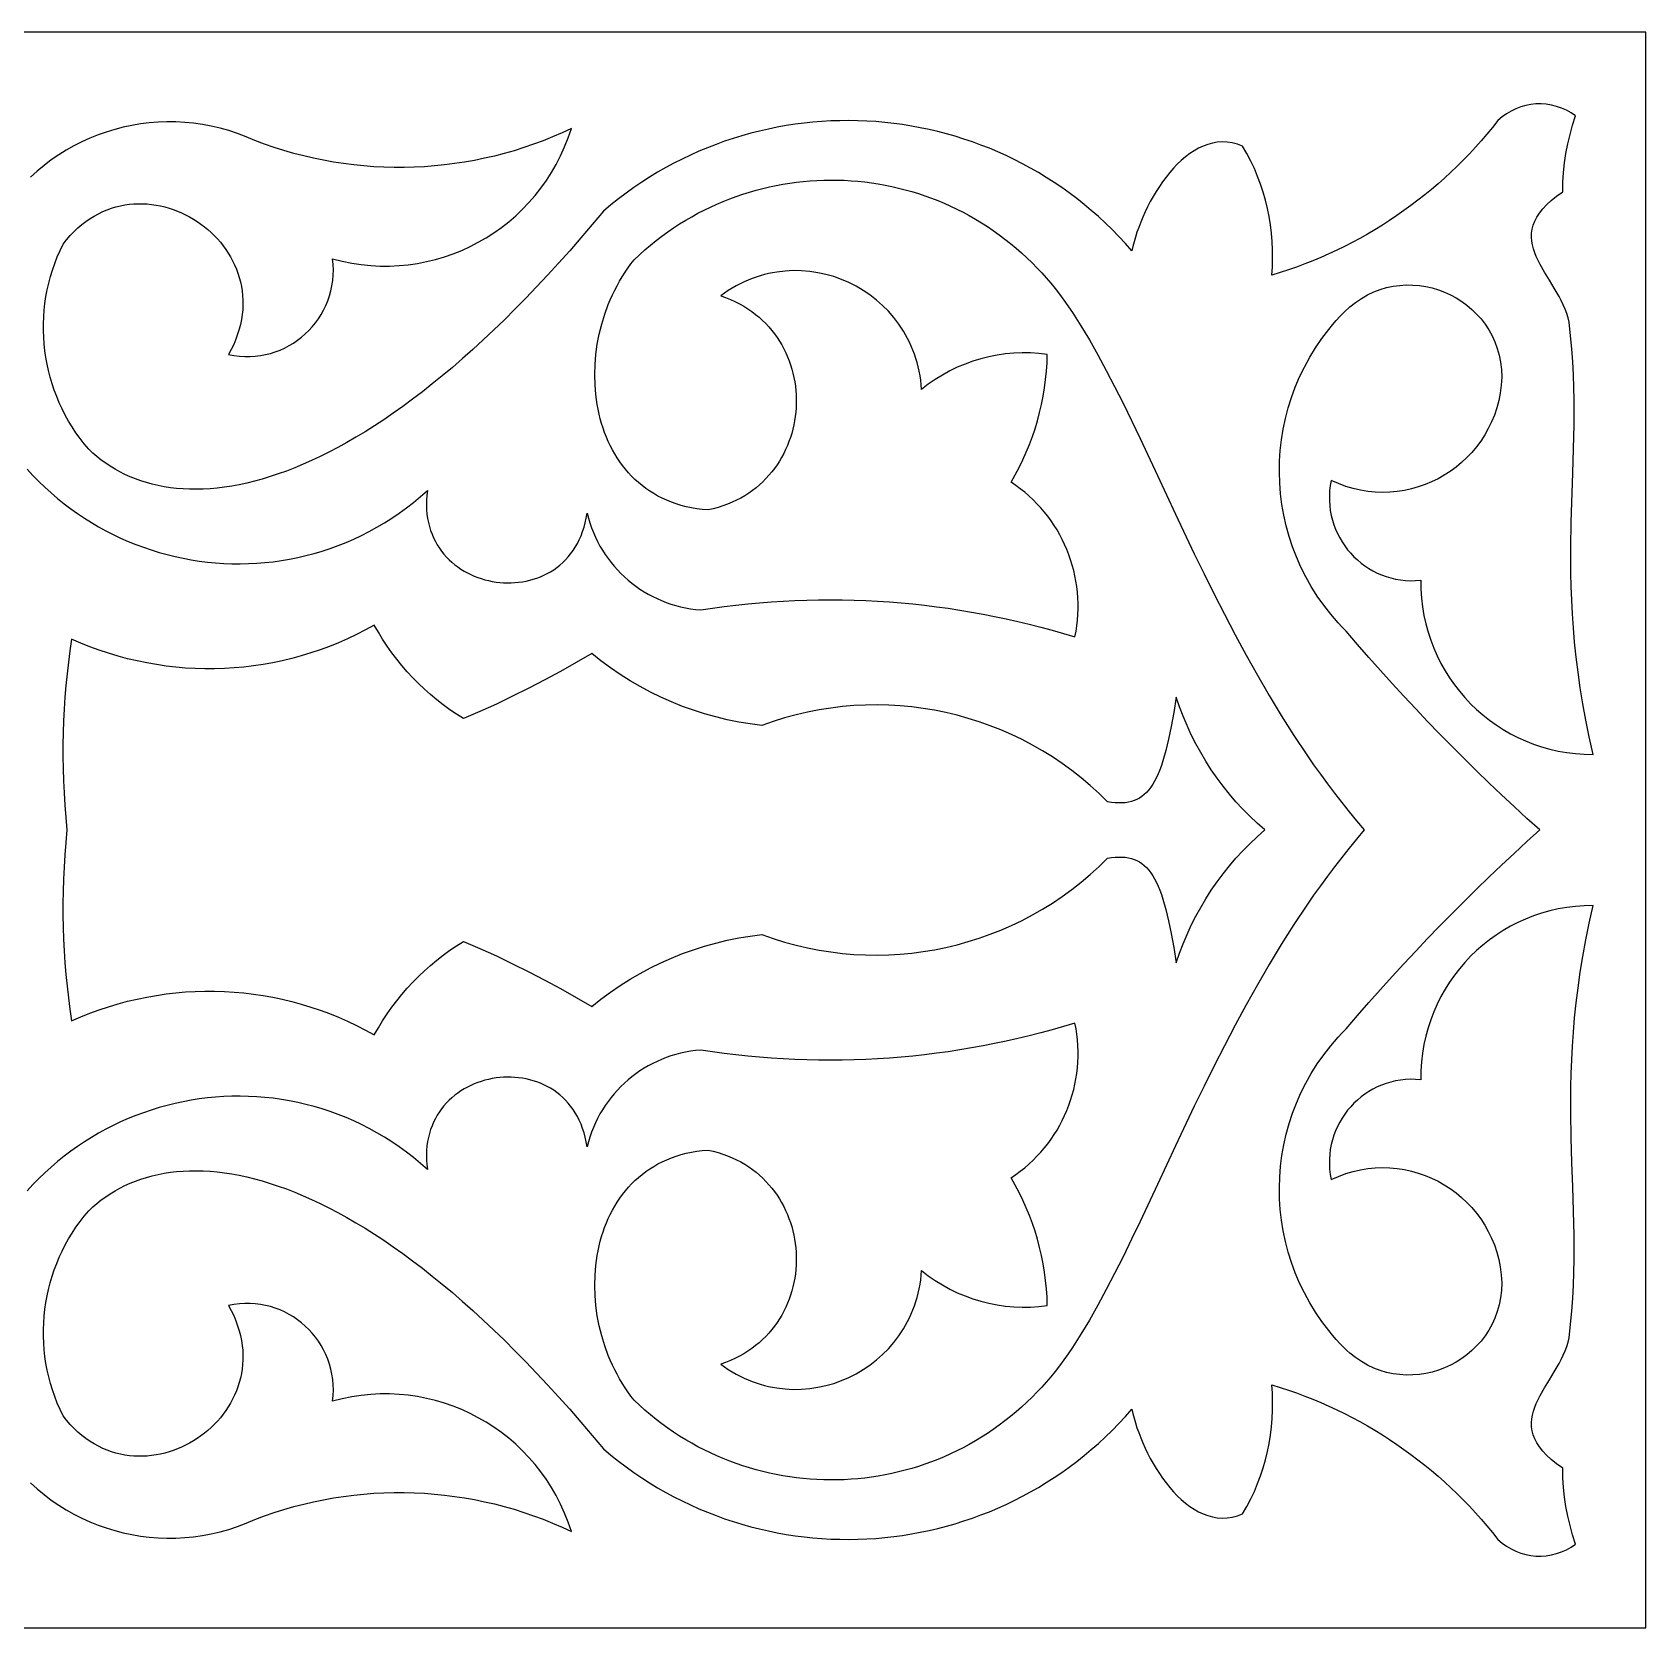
# Model space of a CAD drawing. Extents: x -364 to 370, y 80 to 163.
# Drawn here: x 286.5 to 370.4, y 80.4 to 163.4 of the extents above; entities that cross this region are included whole.
import ezdxf

# ---------------------------------------------------------------- set-up
doc = ezdxf.new("R2010")
doc.units = 0
doc.layers.add('LAYER_1', color=18, linetype='CONTINUOUS')

msp = doc.modelspace()

# ---------------------------------------------------------------- linework, layer by layer
at = {"layer": 'LAYER_1'}
for points in [[(-364.203, 80.388), (-241.776, 80.388), (-119.349, 80.388), (3.079, 80.388), (125.506, 80.388), (247.933, 80.388), (370.36, 80.388), (370.36, 163.388), (247.933, 163.388), (125.506, 163.388), (3.079, 163.388), (-119.349, 163.388), (-241.776, 163.388), (-364.203, 163.388)], [(288.256, 121.888), (288.198, 121.241), (288.15, 120.599), (288.111, 119.961), (288.083, 119.327), (288.064, 118.697), (288.055, 118.07), (288.056, 117.447), (288.066, 116.828), (288.087, 116.211), (288.117, 115.597), (288.158, 114.986), (288.208, 114.376), (288.268, 113.769), (288.338, 113.164), (288.417, 112.561), (288.507, 111.959), (288.982, 112.166), (289.461, 112.358), (289.945, 112.535), (290.432, 112.697), (290.922, 112.844), (291.416, 112.977), (291.912, 113.095), (292.411, 113.198), (292.912, 113.286), (293.415, 113.359), (293.919, 113.417), (294.424, 113.461), (294.93, 113.489), (295.437, 113.503), (295.943, 113.502), (296.449, 113.486), (296.955, 113.456), (297.46, 113.411), (297.963, 113.35), (298.465, 113.276), (298.965, 113.186), (299.463, 113.081), (299.959, 112.962), (300.451, 112.828), (300.94, 112.679), (301.426, 112.516), (301.908, 112.337), (302.385, 112.144), (302.858, 111.936), (303.326, 111.714), (303.789, 111.476), (304.247, 111.224), (304.457, 111.597), (304.679, 111.961), (304.913, 112.318), (305.158, 112.666), (305.413, 113.005), (305.68, 113.335), (305.957, 113.657), (306.244, 113.969), (306.541, 114.271), (306.848, 114.563), (307.165, 114.845), (307.491, 115.117), (307.826, 115.379), (308.169, 115.629), (308.522, 115.868), (308.882, 116.096), (309.741, 115.722), (310.592, 115.334), (311.437, 114.932), (312.275, 114.515), (313.106, 114.084), (313.93, 113.639), (314.746, 113.18), (315.555, 112.707), (316.034, 113.089), (316.526, 113.453), (317.03, 113.797), (317.545, 114.123), (318.071, 114.429), (318.607, 114.715), (319.153, 114.982), (319.708, 115.229), (320.271, 115.455), (320.842, 115.66), (321.42, 115.845), (322.006, 116.009), (322.598, 116.151), (323.195, 116.273), (323.797, 116.372), (324.405, 116.449), (324.993, 116.242), (325.584, 116.057), (326.18, 115.895), (326.778, 115.756), (327.378, 115.638), (327.98, 115.543), (328.584, 115.47), (329.188, 115.418), (329.792, 115.389), (330.395, 115.381), (330.997, 115.394), (331.598, 115.429), (332.196, 115.485), (332.791, 115.562), (333.384, 115.66), (333.972, 115.779), (334.555, 115.919), (335.134, 116.079), (335.706, 116.26), (336.273, 116.462), (336.833, 116.683), (337.385, 116.925), (337.929, 117.186), (338.465, 117.468), (338.992, 117.769), (339.509, 118.09), (340.016, 118.43), (340.512, 118.79), (340.997, 119.169), (341.47, 119.567), (341.93, 119.984), (342.378, 120.419), (342.578, 120.452), (342.77, 120.473), (342.954, 120.483), (343.13, 120.482), (343.298, 120.47), (343.459, 120.446), (343.613, 120.41), (343.761, 120.361), (343.901, 120.301), (344.036, 120.227), (344.164, 120.141), (344.287, 120.042), (344.404, 119.929), (344.516, 119.804), (344.623, 119.664), (344.725, 119.51), (344.823, 119.343), (344.917, 119.16), (345.007, 118.964), (345.093, 118.752), (345.176, 118.526), (345.256, 118.284), (345.407, 117.754), (345.549, 117.16), (345.684, 116.501), (345.814, 115.774), (345.941, 114.979), (346.113, 115.479), (346.301, 115.973), (346.506, 116.458), (346.727, 116.936), (346.965, 117.404), (347.217, 117.864), (347.486, 118.315), (347.769, 118.756), (348.068, 119.187), (348.381, 119.607), (348.708, 120.017), (349.05, 120.415), (349.406, 120.802), (349.775, 121.176), (350.158, 121.539), (350.553, 121.888), (350.158, 122.237), (349.775, 122.6), (349.406, 122.974), (349.05, 123.361), (348.708, 123.759), (348.381, 124.169), (348.068, 124.589), (347.769, 125.02), (347.486, 125.461), (347.217, 125.912), (346.965, 126.372), (346.727, 126.84), (346.506, 127.318), (346.301, 127.803), (346.113, 128.296), (345.941, 128.797), (345.814, 128.002), (345.684, 127.275), (345.549, 126.616), (345.407, 126.022), (345.256, 125.492), (345.176, 125.25), (345.093, 125.024), (345.007, 124.812), (344.917, 124.616), (344.823, 124.433), (344.725, 124.266), (344.623, 124.112), (344.516, 123.972), (344.404, 123.846), (344.287, 123.734), (344.164, 123.635), (344.036, 123.549), (343.901, 123.475), (343.761, 123.415), (343.613, 123.366), (343.459, 123.33), (343.298, 123.306), (343.13, 123.293), (342.954, 123.293), (342.77, 123.303), (342.578, 123.324), (342.378, 123.357), (341.93, 123.792), (341.47, 124.209), (340.997, 124.607), (340.512, 124.986), (340.016, 125.346), (339.509, 125.686), (338.992, 126.007), (338.465, 126.308), (337.929, 126.59), (337.385, 126.851), (336.833, 127.093), (336.273, 127.314), (335.706, 127.516), (335.134, 127.697), (334.555, 127.857), (333.972, 127.997), (333.384, 128.116), (332.791, 128.214), (332.196, 128.291), (331.598, 128.347), (330.997, 128.382), (330.395, 128.395), (329.792, 128.387), (329.188, 128.358), (328.584, 128.306), (327.98, 128.233), (327.378, 128.138), (326.778, 128.02), (326.18, 127.881), (325.584, 127.719), (324.993, 127.534), (324.405, 127.327), (323.797, 127.404), (323.195, 127.503), (322.598, 127.624), (322.006, 127.767), (321.42, 127.931), (320.842, 128.116), (320.271, 128.321), (319.708, 128.547), (319.153, 128.794), (318.607, 129.061), (318.071, 129.347), (317.545, 129.653), (317.03, 129.978), (316.526, 130.323), (316.034, 130.687), (315.555, 131.069), (314.746, 130.596), (313.93, 130.137), (313.106, 129.692), (312.275, 129.261), (311.437, 128.844), (310.592, 128.442), (309.741, 128.054), (308.882, 127.68), (308.522, 127.908), (308.169, 128.147), (307.826, 128.397), (307.491, 128.659), (307.165, 128.93), (306.848, 129.213), (306.541, 129.505), (306.244, 129.807), (305.957, 130.119), (305.68, 130.441), (305.413, 130.771), (305.158, 131.11), (304.913, 131.458), (304.679, 131.815), (304.457, 132.179), (304.247, 132.552), (303.789, 132.299), (303.326, 132.062), (302.858, 131.84), (302.385, 131.632), (301.908, 131.439), (301.426, 131.26), (300.94, 131.097), (300.451, 130.948), (299.959, 130.814), (299.463, 130.695), (298.965, 130.59), (298.465, 130.5), (297.963, 130.426), (297.46, 130.365), (296.955, 130.32), (296.449, 130.289), (295.943, 130.274), (295.437, 130.273), (294.93, 130.287), (294.424, 130.315), (293.919, 130.359), (293.415, 130.417), (292.912, 130.49), (292.411, 130.578), (291.912, 130.681), (291.416, 130.799), (290.922, 130.931), (290.432, 131.079), (289.945, 131.241), (289.461, 131.418), (288.982, 131.61), (288.507, 131.817), (288.417, 131.215), (288.338, 130.612), (288.268, 130.006), (288.208, 129.399), (288.158, 128.79), (288.117, 128.179), (288.087, 127.565), (288.066, 126.948), (288.056, 126.329), (288.055, 125.706), (288.064, 125.079), (288.083, 124.449), (288.111, 123.815), (288.15, 123.177), (288.198, 122.535)]]:
    msp.add_lwpolyline(points, close=True, dxfattribs=at)
for points in [[(286.37, 87.924), (286.718, 87.61), (287.079, 87.313), (287.45, 87.033), (287.833, 86.771), (288.225, 86.527), (288.626, 86.3), (289.036, 86.092), (289.454, 85.902), (289.879, 85.731), (290.311, 85.578), (290.748, 85.444), (291.191, 85.33), (291.639, 85.234), (292.091, 85.158), (292.546, 85.101), (293.004, 85.065), (293.464, 85.048), (293.925, 85.051), (294.387, 85.075), (294.849, 85.119), (295.311, 85.184), (295.771, 85.27), (296.23, 85.377), (296.686, 85.505), (297.139, 85.655), (297.588, 85.826), (298.032, 86.019), (298.535, 86.206), (299.04, 86.38), (299.549, 86.54), (300.061, 86.687), (300.575, 86.821), (301.092, 86.941), (301.61, 87.048), (302.13, 87.141), (302.652, 87.221), (303.176, 87.288), (303.7, 87.341), (304.225, 87.381), (304.75, 87.408), (305.276, 87.421), (305.802, 87.422), (306.327, 87.408), (306.852, 87.382), (307.377, 87.342), (307.9, 87.289), (308.422, 87.223), (308.943, 87.143), (309.461, 87.051), (309.978, 86.945), (310.493, 86.826), (311.004, 86.693), (311.514, 86.548), (312.02, 86.389), (312.522, 86.217), (313.022, 86.032), (313.517, 85.834), (314.009, 85.622), (314.496, 85.398), (314.331, 85.884), (314.144, 86.357), (313.936, 86.816), (313.708, 87.26), (313.46, 87.689), (313.193, 88.103), (312.908, 88.502), (312.606, 88.884), (312.287, 89.25), (311.952, 89.599), (311.602, 89.93), (311.238, 90.244), (310.86, 90.54), (310.469, 90.817), (310.066, 91.075), (309.652, 91.314), (309.227, 91.534), (308.792, 91.733), (308.348, 91.911), (307.895, 92.069), (307.435, 92.205), (306.968, 92.319), (306.494, 92.412), (306.015, 92.481), (305.532, 92.528), (305.044, 92.551), (304.553, 92.55), (304.06, 92.526), (303.565, 92.476), (303.069, 92.402), (302.573, 92.302), (302.078, 92.176), (302.106, 92.465), (302.117, 92.75), (302.109, 93.031), (302.085, 93.307), (302.044, 93.578), (301.987, 93.843), (301.915, 94.103), (301.828, 94.355), (301.727, 94.601), (301.611, 94.839), (301.483, 95.069), (301.341, 95.29), (301.188, 95.503), (301.023, 95.705), (300.846, 95.898), (300.659, 96.08), (300.462, 96.251), (300.256, 96.41), (300.04, 96.557), (299.816, 96.692), (299.584, 96.814), (299.345, 96.922), (299.099, 97.016), (298.846, 97.096), (298.588, 97.16), (298.325, 97.209), (298.057, 97.243), (297.784, 97.259), (297.508, 97.259), (297.229, 97.241), (296.948, 97.205), (296.664, 97.151), (296.807, 96.887), (296.933, 96.624), (297.044, 96.362), (297.14, 96.101), (297.221, 95.842), (297.287, 95.584), (297.339, 95.328), (297.377, 95.075), (297.402, 94.823), (297.413, 94.575), (297.412, 94.329), (297.398, 94.086), (297.372, 93.847), (297.335, 93.611), (297.286, 93.379), (297.225, 93.151), (297.154, 92.927), (297.073, 92.707), (296.981, 92.493), (296.88, 92.283), (296.77, 92.078), (296.65, 91.879), (296.522, 91.685), (296.386, 91.497), (296.241, 91.316), (296.089, 91.14), (295.929, 90.971), (295.763, 90.809), (295.59, 90.654), (295.411, 90.506), (295.226, 90.365), (295.035, 90.232), (294.839, 90.107), (294.638, 89.991), (294.433, 89.882), (294.223, 89.782), (294.01, 89.691), (293.793, 89.609), (293.573, 89.537), (293.35, 89.473), (293.125, 89.42), (292.897, 89.377), (292.668, 89.344), (292.438, 89.321), (292.206, 89.309), (291.974, 89.308), (291.741, 89.318), (291.508, 89.339), (291.276, 89.372), (291.044, 89.417), (290.813, 89.473), (290.584, 89.543), (290.356, 89.624), (290.13, 89.719), (289.907, 89.826), (289.686, 89.947), (289.468, 90.081), (289.254, 90.228), (289.044, 90.39), (288.838, 90.566), (288.636, 90.756), (288.439, 90.96), (288.247, 91.18), (288.06, 91.414), (287.903, 91.745), (287.76, 92.079), (287.629, 92.416), (287.512, 92.757), (287.408, 93.1), (287.317, 93.446), (287.239, 93.793), (287.174, 94.143), (287.122, 94.494), (287.083, 94.845), (287.057, 95.197), (287.044, 95.55), (287.043, 95.902), (287.055, 96.254), (287.08, 96.604), (287.117, 96.954), (287.167, 97.302), (287.23, 97.648), (287.305, 97.992), (287.393, 98.333), (287.492, 98.671), (287.605, 99.005), (287.729, 99.336), (287.866, 99.663), (288.015, 99.985), (288.177, 100.303), (288.35, 100.615), (288.536, 100.921), (288.733, 101.222), (288.943, 101.517), (289.165, 101.804), (289.398, 102.085), (289.606, 102.279), (289.822, 102.464), (290.046, 102.64), (290.278, 102.808), (290.517, 102.967), (290.764, 103.118), (291.019, 103.259), (291.281, 103.39), (291.55, 103.512), (291.827, 103.624), (292.111, 103.726), (292.403, 103.818), (292.702, 103.9), (293.007, 103.971), (293.321, 104.031), (293.641, 104.08), (293.968, 104.118), (294.302, 104.145), (294.643, 104.16), (294.99, 104.163), (295.345, 104.155), (295.706, 104.134), (296.074, 104.101), (296.448, 104.055), (296.829, 103.996), (297.217, 103.925), (297.611, 103.84), (298.011, 103.743), (298.418, 103.631), (298.83, 103.506), (299.249, 103.367), (299.674, 103.214), (300.105, 103.046), (300.543, 102.864), (300.986, 102.668), (301.435, 102.456), (301.89, 102.23), (302.35, 101.988), (302.816, 101.73), (303.288, 101.457), (303.766, 101.168), (304.249, 100.863), (304.738, 100.542), (305.232, 100.204), (305.731, 99.849), (306.236, 99.478), (306.746, 99.09), (307.261, 98.684), (307.781, 98.261), (308.307, 97.82), (308.837, 97.361), (309.373, 96.885), (309.913, 96.39), (310.458, 95.877), (311.008, 95.345), (311.562, 94.794), (312.122, 94.225), (312.686, 93.636), (313.254, 93.027), (313.827, 92.399), (314.405, 91.752), (314.986, 91.084), (315.572, 90.396), (316.163, 89.688), (316.549, 89.365), (316.941, 89.054), (317.338, 88.755), (317.741, 88.467), (318.149, 88.191), (318.561, 87.926), (318.979, 87.673), (319.401, 87.431), (319.827, 87.201), (320.258, 86.982), (320.692, 86.775), (321.13, 86.579), (321.571, 86.395), (322.015, 86.222), (322.463, 86.06), (322.913, 85.91), (323.366, 85.771), (323.821, 85.643), (324.279, 85.527), (324.738, 85.422), (325.199, 85.329), (325.662, 85.246), (326.126, 85.175), (326.591, 85.115), (327.057, 85.067), (327.523, 85.029), (327.99, 85.003), (328.457, 84.988), (328.925, 84.984), (329.392, 84.991), (329.858, 85.009), (330.324, 85.039), (330.79, 85.08), (331.254, 85.131), (331.717, 85.194), (332.178, 85.268), (332.638, 85.353), (333.096, 85.448), (333.552, 85.555), (334.005, 85.673), (334.456, 85.802), (334.904, 85.942), (335.349, 86.092), (335.792, 86.254), (336.23, 86.426), (336.665, 86.61), (337.097, 86.804), (337.524, 87.009), (337.947, 87.225), (338.365, 87.452), (338.779, 87.69), (339.188, 87.938), (339.592, 88.197), (339.991, 88.467), (340.384, 88.748), (340.772, 89.039), (341.153, 89.341), (341.529, 89.654), (341.898, 89.978), (342.26, 90.312), (342.616, 90.657), (342.964, 91.012), (343.306, 91.378), (343.64, 91.755), (343.689, 91.529), (343.75, 91.293), (343.822, 91.048), (343.903, 90.795), (343.995, 90.537), (344.097, 90.274), (344.209, 90.007), (344.33, 89.738), (344.46, 89.469), (344.599, 89.201), (344.747, 88.935), (344.903, 88.672), (345.068, 88.415), (345.24, 88.164), (345.42, 87.921), (345.607, 87.686), (345.801, 87.463), (346.003, 87.251), (346.21, 87.053), (346.425, 86.869), (346.645, 86.702), (346.871, 86.552), (347.103, 86.421), (347.34, 86.31), (347.582, 86.22), (347.829, 86.154), (348.081, 86.112), (348.337, 86.097), (348.597, 86.108), (348.861, 86.148), (349.128, 86.217), (349.399, 86.318), (349.618, 86.7), (349.821, 87.089), (350.008, 87.484), (350.179, 87.887), (350.333, 88.295), (350.47, 88.708), (350.591, 89.126), (350.695, 89.549), (350.782, 89.976), (350.852, 90.406), (350.905, 90.838), (350.941, 91.273), (350.959, 91.71), (350.96, 92.148), (350.944, 92.587), (350.909, 93.026), (351.345, 92.892), (351.777, 92.75), (352.205, 92.6), (352.63, 92.441), (353.052, 92.274), (353.47, 92.1), (353.883, 91.917), (354.293, 91.727), (354.699, 91.528), (355.101, 91.322), (355.499, 91.109), (355.892, 90.887), (356.28, 90.658), (356.664, 90.422), (357.044, 90.178), (357.418, 89.927), (357.788, 89.669), (358.153, 89.404), (358.512, 89.131), (358.867, 88.852), (359.216, 88.565), (359.559, 88.272), (359.897, 87.972), (360.23, 87.665), (360.557, 87.352), (360.877, 87.032), (361.192, 86.705), (361.501, 86.372), (361.804, 86.033), (362.1, 85.687), (362.39, 85.335), (362.674, 84.977), (362.889, 84.791), (363.116, 84.627), (363.355, 84.486), (363.602, 84.367), (363.857, 84.271), (364.118, 84.198), (364.383, 84.147), (364.652, 84.12), (364.921, 84.116), (365.191, 84.135), (365.458, 84.177), (365.723, 84.242), (365.982, 84.331), (366.235, 84.444), (366.48, 84.58), (366.715, 84.739), (366.558, 85.219), (366.422, 85.703), (366.306, 86.193), (366.211, 86.687), (366.137, 87.185), (366.084, 87.686), (366.052, 88.189), (366.041, 88.693), (365.724, 88.919), (365.447, 89.142), (365.207, 89.362), (365.002, 89.58), (364.832, 89.795), (364.693, 90.008), (364.585, 90.218), (364.505, 90.427), (364.452, 90.635), (364.424, 90.841), (364.418, 91.046), (364.434, 91.25), (364.469, 91.453), (364.521, 91.656), (364.589, 91.858), (364.671, 92.061), (364.765, 92.264), (364.869, 92.467), (365.101, 92.875), (365.351, 93.287), (365.606, 93.705), (365.851, 94.131), (365.965, 94.347), (366.071, 94.566), (366.167, 94.788), (366.251, 95.012), (366.322, 95.24), (366.378, 95.471), (366.454, 96.173), (366.515, 96.863), (366.561, 97.54), (366.596, 98.208), (366.618, 98.866), (366.631, 99.516), (366.631, 100.799), (366.606, 102.066), (366.567, 103.328), (366.523, 104.595), (366.485, 105.877), (366.463, 107.186), (366.462, 107.854), (366.468, 108.531), (366.483, 109.221), (366.509, 109.924), (366.547, 110.641), (366.597, 111.373), (366.662, 112.123), (366.743, 112.89), (366.84, 113.677), (366.956, 114.485), (367.091, 115.315), (367.246, 116.169), (367.424, 117.047), (367.625, 117.952), (367.161, 117.943), (366.702, 117.911), (366.251, 117.856), (365.807, 117.779), (365.37, 117.679), (364.942, 117.559), (364.523, 117.418), (364.114, 117.257), (363.715, 117.076), (363.326, 116.877), (362.949, 116.659), (362.584, 116.423), (362.231, 116.171), (361.891, 115.902), (361.565, 115.617), (361.253, 115.316), (360.956, 115.001), (360.674, 114.671), (360.408, 114.328), (360.159, 113.972), (359.926, 113.604), (359.712, 113.223), (359.516, 112.832), (359.338, 112.43), (359.18, 112.017), (359.042, 111.595), (358.924, 111.164), (358.828, 110.725), (358.754, 110.278), (358.701, 109.824), (358.672, 109.363), (358.666, 108.897), (358.395, 108.917), (358.128, 108.921), (357.865, 108.908), (357.606, 108.88), (357.353, 108.837), (357.104, 108.778), (356.862, 108.706), (356.626, 108.62), (356.397, 108.52), (356.174, 108.408), (355.96, 108.283), (355.754, 108.147), (355.556, 107.999), (355.367, 107.84), (355.187, 107.671), (355.017, 107.493), (354.858, 107.305), (354.709, 107.108), (354.572, 106.902), (354.446, 106.689), (354.332, 106.469), (354.231, 106.242), (354.142, 106.008), (354.067, 105.768), (354.006, 105.524), (353.959, 105.274), (353.927, 105.02), (353.91, 104.762), (353.908, 104.5), (353.923, 104.236), (353.954, 103.969), (354.002, 103.7), (354.381, 103.869), (354.762, 104.011), (355.146, 104.126), (355.531, 104.214), (355.915, 104.277), (356.299, 104.315), (356.682, 104.328), (357.061, 104.317), (357.437, 104.282), (357.808, 104.225), (358.174, 104.145), (358.533, 104.043), (358.885, 103.921), (359.228, 103.777), (359.562, 103.614), (359.885, 103.431), (360.198, 103.23), (360.498, 103.01), (360.784, 102.772), (361.057, 102.518), (361.315, 102.247), (361.556, 101.959), (361.781, 101.657), (361.987, 101.339), (362.175, 101.007), (362.343, 100.662), (362.49, 100.303), (362.616, 99.932), (362.718, 99.549), (362.797, 99.155), (362.851, 98.75), (362.88, 98.334), (362.862, 97.939), (362.814, 97.558), (362.74, 97.19), (362.64, 96.837), (362.515, 96.498), (362.367, 96.175), (362.196, 95.867), (362.006, 95.576), (361.796, 95.302), (361.568, 95.046), (361.323, 94.807), (361.063, 94.588), (360.789, 94.387), (360.502, 94.206), (360.204, 94.046), (359.896, 93.906), (359.579, 93.787), (359.255, 93.691), (358.925, 93.617), (358.589, 93.566), (358.251, 93.538), (357.91, 93.535), (357.569, 93.556), (357.228, 93.602), (356.888, 93.674), (356.552, 93.773), (356.221, 93.898), (355.895, 94.051), (355.577, 94.231), (355.266, 94.44), (354.966, 94.678), (354.82, 94.808), (354.677, 94.945), (354.468, 95.164), (354.265, 95.386), (354.07, 95.613), (353.881, 95.843), (353.524, 96.313), (353.193, 96.798), (352.889, 97.294), (352.612, 97.802), (352.362, 98.32), (352.138, 98.847), (351.942, 99.383), (351.772, 99.925), (351.628, 100.474), (351.512, 101.028), (351.422, 101.585), (351.359, 102.146), (351.323, 102.708), (351.313, 103.272), (351.331, 103.835), (351.374, 104.397), (351.445, 104.956), (351.542, 105.513), (351.666, 106.065), (351.817, 106.611), (351.994, 107.151), (352.198, 107.684), (352.429, 108.208), (352.686, 108.723), (352.97, 109.227), (353.281, 109.719), (353.618, 110.199), (353.982, 110.665), (354.173, 110.892), (354.372, 111.116), (354.577, 111.336), (354.789, 111.551), (355.376, 112.237), (355.969, 112.917), (356.568, 113.592), (357.172, 114.262), (357.782, 114.927), (358.397, 115.587), (359.018, 116.241), (359.644, 116.89), (360.276, 117.534), (360.913, 118.172), (361.556, 118.805), (362.203, 119.433), (362.856, 120.055), (363.515, 120.672), (364.178, 121.283), (364.847, 121.888), (364.178, 122.493), (363.515, 123.104), (362.856, 123.721), (362.203, 124.343), (361.556, 124.971), (360.913, 125.604), (360.276, 126.242), (359.644, 126.886), (359.018, 127.535), (358.397, 128.189), (357.782, 128.849), (357.172, 129.514), (356.568, 130.184), (355.969, 130.859), (355.376, 131.539), (354.789, 132.225), (354.577, 132.44), (354.372, 132.66), (354.173, 132.884), (353.982, 133.111), (353.618, 133.577), (353.281, 134.057), (352.97, 134.549), (352.686, 135.053), (352.429, 135.568), (352.198, 136.092), (351.994, 136.625), (351.817, 137.165), (351.666, 137.711), (351.542, 138.263), (351.445, 138.82), (351.374, 139.379), (351.331, 139.941), (351.313, 140.504), (351.323, 141.068), (351.359, 141.63), (351.422, 142.191), (351.512, 142.748), (351.628, 143.302), (351.772, 143.851), (351.942, 144.393), (352.138, 144.929), (352.362, 145.456), (352.612, 145.974), (352.889, 146.482), (353.193, 146.978), (353.524, 147.462), (353.881, 147.933), (354.07, 148.163), (354.265, 148.39), (354.468, 148.612), (354.677, 148.831), (354.966, 149.098), (355.266, 149.336), (355.577, 149.545), (355.895, 149.725), (356.221, 149.878), (356.552, 150.003), (356.888, 150.102), (357.228, 150.174), (357.569, 150.22), (357.91, 150.241), (358.251, 150.238), (358.589, 150.21), (358.925, 150.159), (359.255, 150.085), (359.579, 149.989), (359.896, 149.87), (360.204, 149.73), (360.502, 149.57), (360.789, 149.389), (361.063, 149.188), (361.323, 148.969), (361.568, 148.73), (361.796, 148.474), (362.006, 148.2), (362.196, 147.909), (362.367, 147.601), (362.515, 147.278), (362.64, 146.939), (362.74, 146.586), (362.814, 146.218), (362.862, 145.836), (362.88, 145.442), (362.851, 145.026), (362.797, 144.621), (362.718, 144.227), (362.616, 143.844), (362.49, 143.473), (362.343, 143.114), (362.175, 142.769), (361.987, 142.437), (361.781, 142.119), (361.556, 141.817), (361.315, 141.529), (361.057, 141.258), (360.784, 141.003), (360.498, 140.766), (360.198, 140.546), (359.885, 140.345), (359.562, 140.162), (359.228, 139.999), (358.885, 139.855), (358.533, 139.733), (358.174, 139.631), (357.808, 139.551), (357.437, 139.494), (357.061, 139.459), (356.682, 139.448), (356.299, 139.461), (355.915, 139.499), (355.531, 139.561), (355.146, 139.65), (354.762, 139.765), (354.381, 139.907), (354.002, 140.076), (353.954, 139.807), (353.923, 139.54), (353.908, 139.276), (353.91, 139.014), (353.927, 138.756), (353.959, 138.502), (354.006, 138.252), (354.067, 138.007), (354.142, 137.768), (354.231, 137.534), (354.332, 137.307), (354.446, 137.087), (354.572, 136.874), (354.709, 136.668), (354.858, 136.471), (355.017, 136.283), (355.187, 136.105), (355.367, 135.936), (355.556, 135.777), (355.754, 135.629), (355.96, 135.493), (356.174, 135.368), (356.397, 135.256), (356.626, 135.156), (356.862, 135.07), (357.104, 134.998), (357.353, 134.939), (357.606, 134.896), (357.865, 134.868), (358.128, 134.855), (358.395, 134.859), (358.666, 134.879), (358.672, 134.413), (358.701, 133.952), (358.754, 133.498), (358.828, 133.051), (358.924, 132.612), (359.042, 132.181), (359.18, 131.759), (359.338, 131.346), (359.516, 130.944), (359.712, 130.552), (359.926, 130.172), (360.159, 129.804), (360.408, 129.448), (360.674, 129.104), (360.956, 128.775), (361.253, 128.46), (361.565, 128.159), (361.891, 127.874), (362.231, 127.605), (362.584, 127.352), (362.949, 127.117), (363.326, 126.899), (363.715, 126.7), (364.114, 126.519), (364.523, 126.358), (364.942, 126.217), (365.37, 126.097), (365.807, 125.997), (366.251, 125.92), (366.702, 125.865), (367.161, 125.833), (367.625, 125.824), (367.424, 126.729), (367.246, 127.607), (367.091, 128.46), (366.956, 129.291), (366.84, 130.099), (366.743, 130.886), (366.662, 131.653), (366.597, 132.403), (366.547, 133.135), (366.509, 133.852), (366.483, 134.555), (366.468, 135.244), (366.463, 136.59), (366.485, 137.899), (366.567, 140.448), (366.606, 141.71), (366.631, 142.977), (366.635, 143.616), (366.631, 144.26), (366.618, 144.91), (366.596, 145.568), (366.561, 146.236), (366.515, 146.913), (366.454, 147.602), (366.378, 148.305), (366.322, 148.536), (366.251, 148.764), (366.167, 148.988), (366.071, 149.21), (365.965, 149.429), (365.851, 149.645), (365.606, 150.071), (365.351, 150.489), (365.101, 150.901), (364.869, 151.309), (364.765, 151.512), (364.671, 151.715), (364.589, 151.918), (364.521, 152.12), (364.469, 152.323), (364.434, 152.526), (364.418, 152.73), (364.424, 152.935), (364.452, 153.141), (364.505, 153.349), (364.585, 153.558), (364.693, 153.768), (364.832, 153.981), (365.002, 154.196), (365.207, 154.414), (365.447, 154.634), (365.724, 154.857), (366.041, 155.083), (366.052, 155.587), (366.084, 156.09), (366.137, 156.591), (366.211, 157.089), (366.306, 157.583), (366.422, 158.072), (366.558, 158.557), (366.715, 159.037), (366.48, 159.196), (366.235, 159.332), (365.982, 159.445), (365.723, 159.534), (365.458, 159.599), (365.191, 159.641), (364.921, 159.66), (364.652, 159.656), (364.383, 159.628), (364.118, 159.578), (363.857, 159.505), (363.602, 159.409), (363.355, 159.29), (363.116, 159.149), (362.889, 158.985), (362.674, 158.799), (362.39, 158.441), (362.1, 158.089), (361.804, 157.743), (361.501, 157.404), (361.192, 157.071), (360.877, 156.744), (360.557, 156.424), (360.23, 156.111), (359.897, 155.804), (359.559, 155.504), (359.216, 155.211), (358.867, 154.924), (358.512, 154.645), (358.153, 154.372), (357.788, 154.107), (357.418, 153.849), (357.044, 153.598), (356.664, 153.354), (356.28, 153.118), (355.892, 152.889), (355.499, 152.667), (355.101, 152.454), (354.699, 152.248), (354.293, 152.049), (353.883, 151.859), (353.47, 151.676), (353.052, 151.501), (352.63, 151.335), (352.205, 151.176), (351.777, 151.026), (351.345, 150.884), (350.909, 150.75), (350.944, 151.189), (350.96, 151.628), (350.959, 152.066), (350.941, 152.503), (350.905, 152.938), (350.852, 153.37), (350.782, 153.8), (350.695, 154.227), (350.591, 154.65), (350.47, 155.068), (350.333, 155.481), (350.179, 155.889), (350.008, 156.292), (349.821, 156.687), (349.618, 157.076), (349.399, 157.457), (349.128, 157.559), (348.861, 157.628), (348.597, 157.668), (348.337, 157.679), (348.081, 157.663), (347.829, 157.622), (347.582, 157.555), (347.34, 157.466), (347.103, 157.355), (346.871, 157.224), (346.645, 157.074), (346.425, 156.907), (346.21, 156.723), (346.003, 156.525), (345.801, 156.313), (345.607, 156.09), (345.42, 155.855), (345.24, 155.612), (345.068, 155.361), (344.903, 155.104), (344.747, 154.841), (344.599, 154.575), (344.46, 154.307), (344.33, 154.038), (344.209, 153.769), (344.097, 153.502), (343.995, 153.239), (343.903, 152.98), (343.822, 152.728), (343.75, 152.483), (343.689, 152.247), (343.64, 152.021), (343.306, 152.398), (342.964, 152.764), (342.616, 153.119), (342.26, 153.464), (341.898, 153.798), (341.529, 154.122), (341.153, 154.435), (340.772, 154.737), (340.384, 155.028), (339.991, 155.309), (339.592, 155.579), (339.188, 155.838), (338.779, 156.086), (338.365, 156.324), (337.947, 156.551), (337.524, 156.767), (337.097, 156.972), (336.665, 157.166), (336.23, 157.35), (335.792, 157.522), (335.349, 157.684), (334.904, 157.834), (334.456, 157.974), (334.005, 158.103), (333.552, 158.221), (333.096, 158.328), (332.638, 158.423), (332.178, 158.508), (331.717, 158.582), (331.254, 158.645), (330.79, 158.696), (330.324, 158.737), (329.858, 158.767), (329.392, 158.785), (328.925, 158.792), (328.457, 158.788), (327.99, 158.773), (327.523, 158.747), (327.057, 158.709), (326.591, 158.661), (326.126, 158.601), (325.662, 158.53), (325.199, 158.447), (324.738, 158.354), (324.279, 158.249), (323.821, 158.133), (323.366, 158.005), (322.913, 157.866), (322.463, 157.716), (322.015, 157.554), (321.571, 157.381), (321.13, 157.197), (320.692, 157.001), (320.258, 156.794), (319.827, 156.575), (319.401, 156.345), (318.979, 156.103), (318.561, 155.85), (318.149, 155.585), (317.741, 155.309), (317.338, 155.021), (316.941, 154.722), (316.549, 154.411), (316.163, 154.088), (315.572, 153.38), (314.986, 152.692), (314.405, 152.024), (313.827, 151.377), (313.254, 150.749), (312.686, 150.14), (312.122, 149.551), (311.562, 148.982), (311.008, 148.431), (310.458, 147.899), (309.913, 147.386), (309.373, 146.891), (308.837, 146.414), (308.307, 145.956), (307.781, 145.515), (307.261, 145.092), (306.746, 144.686), (306.236, 144.298), (305.731, 143.927), (305.232, 143.572), (304.738, 143.234), (304.249, 142.913), (303.766, 142.608), (303.288, 142.319), (302.816, 142.046), (302.35, 141.788), (301.89, 141.546), (301.435, 141.32), (300.986, 141.108), (300.543, 140.912), (300.105, 140.73), (299.674, 140.562), (299.249, 140.409), (298.83, 140.27), (298.418, 140.145), (298.011, 140.033), (297.611, 139.936), (297.217, 139.851), (296.829, 139.78), (296.448, 139.721), (296.074, 139.675), (295.706, 139.642), (295.345, 139.621), (294.99, 139.613), (294.643, 139.616), (294.302, 139.631), (293.968, 139.658), (293.641, 139.696), (293.321, 139.745), (293.007, 139.805), (292.702, 139.876), (292.403, 139.958), (292.111, 140.05), (291.827, 140.152), (291.55, 140.264), (291.281, 140.386), (291.019, 140.517), (290.764, 140.658), (290.517, 140.808), (290.278, 140.968), (290.046, 141.136), (289.822, 141.312), (289.606, 141.497), (289.398, 141.691), (289.165, 141.972), (288.943, 142.259), (288.733, 142.554), (288.536, 142.855), (288.35, 143.161), (288.177, 143.473), (288.015, 143.791), (287.866, 144.113), (287.729, 144.44), (287.605, 144.771), (287.492, 145.105), (287.393, 145.443), (287.305, 145.784), (287.23, 146.128), (287.167, 146.474), (287.117, 146.822), (287.08, 147.172), (287.055, 147.522), (287.043, 147.874), (287.044, 148.226), (287.057, 148.579), (287.083, 148.931), (287.122, 149.282), (287.174, 149.633), (287.239, 149.982), (287.317, 150.33), (287.408, 150.676), (287.512, 151.019), (287.629, 151.36), (287.76, 151.697), (287.903, 152.031), (288.06, 152.362), (288.247, 152.596), (288.439, 152.816), (288.636, 153.02), (288.838, 153.21), (289.044, 153.386), (289.254, 153.548), (289.468, 153.695), (289.686, 153.829), (289.907, 153.95), (290.13, 154.057), (290.356, 154.152), (290.584, 154.233), (290.813, 154.302), (291.044, 154.359), (291.276, 154.404), (291.508, 154.437), (291.741, 154.458), (291.974, 154.468), (292.206, 154.467), (292.438, 154.455), (292.668, 154.432), (292.897, 154.399), (293.125, 154.356), (293.35, 154.302), (293.573, 154.239), (293.793, 154.167), (294.01, 154.085), (294.223, 153.994), (294.433, 153.894), (294.638, 153.785), (294.839, 153.669), (295.035, 153.544), (295.226, 153.411), (295.411, 153.27), (295.59, 153.122), (295.763, 152.967), (295.929, 152.805), (296.089, 152.636), (296.241, 152.46), (296.386, 152.279), (296.522, 152.091), (296.65, 151.897), (296.77, 151.698), (296.88, 151.493), (296.981, 151.283), (297.073, 151.069), (297.154, 150.849), (297.225, 150.625), (297.286, 150.397), (297.335, 150.165), (297.372, 149.929), (297.398, 149.69), (297.412, 149.447), (297.413, 149.201), (297.402, 148.953), (297.377, 148.701), (297.339, 148.448), (297.287, 148.192), (297.221, 147.934), (297.14, 147.675), (297.044, 147.414), (296.933, 147.152), (296.807, 146.889), (296.664, 146.625), (296.948, 146.571), (297.229, 146.535), (297.508, 146.517), (297.784, 146.517), (298.057, 146.533), (298.325, 146.567), (298.588, 146.616), (298.846, 146.68), (299.099, 146.76), (299.345, 146.854), (299.584, 146.962), (299.816, 147.084), (300.04, 147.219), (300.256, 147.366), (300.462, 147.525), (300.659, 147.696), (300.846, 147.878), (301.023, 148.071), (301.188, 148.273), (301.341, 148.486), (301.483, 148.707), (301.611, 148.937), (301.727, 149.175), (301.828, 149.42), (301.915, 149.673), (301.987, 149.933), (302.044, 150.198), (302.085, 150.469), (302.109, 150.745), (302.117, 151.026), (302.106, 151.311), (302.078, 151.6), (302.573, 151.474), (303.069, 151.374), (303.565, 151.3), (304.06, 151.25), (304.553, 151.226), (305.044, 151.225), (305.532, 151.248), (306.015, 151.295), (306.494, 151.364), (306.968, 151.457), (307.435, 151.571), (307.895, 151.707), (308.348, 151.865), (308.792, 152.043), (309.227, 152.242), (309.652, 152.462), (310.066, 152.701), (310.469, 152.959), (310.86, 153.236), (311.238, 153.532), (311.602, 153.846), (311.952, 154.177), (312.287, 154.526), (312.606, 154.892), (312.908, 155.274), (313.193, 155.673), (313.46, 156.087), (313.708, 156.516), (313.936, 156.96), (314.144, 157.419), (314.331, 157.892), (314.496, 158.378), (314.009, 158.154), (313.517, 157.942), (313.022, 157.744), (312.522, 157.559), (312.02, 157.387), (311.514, 157.228), (311.004, 157.083), (310.493, 156.95), (309.978, 156.831), (309.461, 156.725), (308.943, 156.633), (308.422, 156.553), (307.9, 156.487), (307.377, 156.434), (306.852, 156.394), (306.327, 156.368), (305.802, 156.354), (305.276, 156.355), (304.75, 156.368), (304.225, 156.395), (303.7, 156.435), (303.176, 156.488), (302.652, 156.555), (302.13, 156.635), (301.61, 156.728), (301.092, 156.835), (300.575, 156.955), (300.061, 157.089), (299.549, 157.236), (299.04, 157.396), (298.535, 157.57), (298.032, 157.757), (297.588, 157.95), (297.139, 158.121), (296.686, 158.271), (296.23, 158.399), (295.771, 158.506), (295.311, 158.592), (294.849, 158.657), (294.387, 158.701), (293.925, 158.725), (293.464, 158.728), (293.004, 158.711), (292.546, 158.675), (292.091, 158.618), (291.639, 158.542), (291.191, 158.446), (290.748, 158.332), (290.311, 158.198), (289.879, 158.045), (289.454, 157.874), (289.036, 157.684), (288.626, 157.475), (288.225, 157.249), (287.833, 157.005), (287.45, 156.743), (287.079, 156.463), (286.718, 156.166), (286.37, 155.852)], [(286.195, 140.665), (286.494, 140.338), (286.802, 140.021), (287.118, 139.715), (287.441, 139.42), (287.773, 139.136), (288.112, 138.862), (288.458, 138.6), (288.81, 138.348), (289.17, 138.108), (289.535, 137.879), (289.907, 137.661), (290.284, 137.454), (290.666, 137.259), (291.053, 137.075), (291.446, 136.903), (291.842, 136.742), (292.243, 136.593), (292.648, 136.455), (293.056, 136.33), (293.468, 136.216), (293.883, 136.114), (294.3, 136.024), (294.72, 135.946), (295.142, 135.881), (295.566, 135.827), (295.991, 135.786), (296.418, 135.757), (296.846, 135.74), (297.274, 135.736), (297.703, 135.745), (298.132, 135.766), (298.561, 135.799), (298.989, 135.846), (299.417, 135.905), (299.843, 135.977), (300.268, 136.062), (300.692, 136.16), (301.113, 136.271), (301.533, 136.395), (301.95, 136.532), (302.364, 136.682), (302.775, 136.846), (303.183, 137.023), (303.587, 137.214), (303.987, 137.418), (304.382, 137.636), (304.774, 137.867), (305.16, 138.112), (305.541, 138.371), (305.917, 138.644), (306.287, 138.931), (306.652, 139.231), (307.01, 139.546), (306.98, 139.289), (306.963, 139.038), (306.958, 138.793), (306.966, 138.555), (306.986, 138.324), (307.017, 138.1), (307.059, 137.882), (307.111, 137.671), (307.174, 137.467), (307.247, 137.27), (307.329, 137.08), (307.42, 136.896), (307.52, 136.72), (307.629, 136.551), (307.745, 136.389), (307.869, 136.235), (308, 136.088), (308.138, 135.948), (308.283, 135.815), (308.433, 135.69), (308.59, 135.572), (308.751, 135.462), (308.918, 135.36), (309.089, 135.265), (309.264, 135.178), (309.443, 135.099), (309.626, 135.027), (309.811, 134.964), (309.999, 134.908), (310.19, 134.86), (310.382, 134.821), (310.576, 134.789), (310.771, 134.766), (310.967, 134.751), (311.163, 134.744), (311.359, 134.745), (311.555, 134.755), (311.75, 134.773), (311.944, 134.8), (312.136, 134.835), (312.326, 134.878), (312.514, 134.931), (312.7, 134.992), (312.882, 135.062), (313.061, 135.14), (313.237, 135.228), (313.408, 135.324), (313.574, 135.429), (313.736, 135.543), (313.892, 135.667), (314.043, 135.799), (314.187, 135.941), (314.325, 136.091), (314.456, 136.252), (314.58, 136.421), (314.696, 136.6), (314.805, 136.788), (314.905, 136.986), (314.996, 137.193), (315.078, 137.41), (315.151, 137.636), (315.214, 137.872), (315.266, 138.118), (315.308, 138.374), (315.376, 138.115), (315.454, 137.86), (315.541, 137.61), (315.638, 137.364), (315.744, 137.125), (315.859, 136.89), (315.982, 136.661), (316.114, 136.438), (316.254, 136.221), (316.402, 136.01), (316.558, 135.806), (316.722, 135.608), (316.893, 135.417), (317.071, 135.233), (317.255, 135.056), (317.447, 134.886), (317.644, 134.725), (317.848, 134.57), (318.058, 134.424), (318.274, 134.286), (318.495, 134.156), (318.721, 134.035), (318.952, 133.923), (319.188, 133.82), (319.429, 133.725), (319.674, 133.64), (319.923, 133.565), (320.175, 133.5), (320.432, 133.444), (320.691, 133.398), (320.954, 133.363), (321.22, 133.338), (321.831, 133.43), (322.442, 133.513), (323.054, 133.587), (323.667, 133.652), (324.28, 133.709), (324.894, 133.756), (325.508, 133.795), (326.122, 133.825), (326.736, 133.847), (327.35, 133.859), (327.964, 133.863), (328.578, 133.858), (329.192, 133.845), (329.805, 133.822), (330.418, 133.791), (331.031, 133.751), (331.642, 133.702), (332.253, 133.645), (332.864, 133.579), (333.473, 133.504), (334.081, 133.421), (334.689, 133.329), (335.295, 133.228), (335.9, 133.119), (336.503, 133.001), (337.105, 132.874), (337.706, 132.738), (338.304, 132.594), (338.901, 132.441), (339.497, 132.28), (340.09, 132.11), (340.681, 131.932), (340.737, 132.224), (340.78, 132.517), (340.813, 132.809), (340.834, 133.101), (340.844, 133.393), (340.844, 133.683), (340.832, 133.973), (340.81, 134.26), (340.777, 134.547), (340.733, 134.831), (340.679, 135.112), (340.615, 135.391), (340.541, 135.667), (340.456, 135.94), (340.362, 136.21), (340.258, 136.475), (340.144, 136.737), (340.021, 136.994), (339.888, 137.247), (339.746, 137.495), (339.595, 137.737), (339.434, 137.975), (339.265, 138.206), (339.087, 138.431), (338.9, 138.651), (338.704, 138.863), (338.5, 139.069), (338.287, 139.267), (338.066, 139.458), (337.837, 139.642), (337.6, 139.817), (337.355, 139.984), (337.573, 140.364), (337.778, 140.75), (337.97, 141.143), (338.149, 141.541), (338.315, 141.944), (338.467, 142.351), (338.606, 142.764), (338.732, 143.181), (338.844, 143.601), (338.943, 144.026), (339.028, 144.453), (339.099, 144.883), (339.156, 145.316), (339.199, 145.751), (339.228, 146.188), (339.243, 146.626), (338.804, 146.678), (338.366, 146.706), (337.929, 146.711), (337.493, 146.694), (337.06, 146.654), (336.63, 146.592), (336.205, 146.508), (335.784, 146.402), (335.37, 146.275), (334.962, 146.127), (334.562, 145.957), (334.171, 145.767), (333.789, 145.556), (333.416, 145.325), (333.055, 145.074), (332.706, 144.803), (332.686, 145.045), (332.659, 145.284), (332.624, 145.52), (332.581, 145.751), (332.53, 145.979), (332.472, 146.203), (332.407, 146.422), (332.334, 146.638), (332.255, 146.849), (332.169, 147.056), (332.077, 147.258), (331.978, 147.457), (331.762, 147.839), (331.523, 148.203), (331.261, 148.548), (330.979, 148.873), (330.677, 149.177), (330.357, 149.459), (330.021, 149.72), (329.669, 149.959), (329.303, 150.174), (328.924, 150.365), (328.535, 150.532), (328.135, 150.674), (327.727, 150.79), (327.311, 150.88), (326.89, 150.943), (326.464, 150.979), (326.035, 150.986), (325.605, 150.965), (325.174, 150.914), (324.958, 150.877), (324.743, 150.832), (324.529, 150.78), (324.315, 150.721), (324.103, 150.653), (323.891, 150.577), (323.681, 150.494), (323.472, 150.402), (323.264, 150.302), (323.059, 150.194), (322.855, 150.078), (322.654, 149.953), (322.454, 149.82), (322.257, 149.678), (322.514, 149.586), (322.762, 149.485), (323.002, 149.376), (323.232, 149.258), (323.454, 149.133), (323.667, 149), (323.871, 148.859), (324.067, 148.712), (324.253, 148.558), (324.431, 148.397), (324.601, 148.231), (324.761, 148.058), (324.913, 147.88), (325.056, 147.697), (325.191, 147.509), (325.317, 147.317), (325.435, 147.12), (325.544, 146.919), (325.644, 146.714), (325.736, 146.506), (325.819, 146.295), (325.894, 146.081), (325.96, 145.865), (326.018, 145.646), (326.068, 145.425), (326.109, 145.203), (326.141, 144.98), (326.166, 144.755), (326.181, 144.53), (326.189, 144.304), (326.188, 144.079), (326.179, 143.853), (326.162, 143.628), (326.136, 143.404), (326.102, 143.181), (326.059, 142.959), (326.009, 142.739), (325.95, 142.521), (325.883, 142.305), (325.808, 142.092), (325.725, 141.882), (325.634, 141.675), (325.534, 141.471), (325.427, 141.271), (325.311, 141.076), (325.187, 140.885), (325.055, 140.698), (324.915, 140.516), (324.767, 140.34), (324.612, 140.169), (324.448, 140.005), (324.276, 139.846), (324.096, 139.694), (323.908, 139.549), (323.713, 139.411), (323.509, 139.28), (323.298, 139.157), (323.078, 139.042), (322.851, 138.935), (322.616, 138.837), (322.374, 138.747), (322.123, 138.667), (321.865, 138.597), (321.599, 138.536), (321.303, 138.562), (321.016, 138.6), (320.736, 138.648), (320.464, 138.706), (320.2, 138.775), (319.943, 138.853), (319.694, 138.941), (319.453, 139.039), (319.22, 139.145), (318.994, 139.261), (318.776, 139.385), (318.565, 139.517), (318.362, 139.658), (318.167, 139.806), (317.979, 139.962), (317.799, 140.125), (317.627, 140.296), (317.462, 140.473), (317.304, 140.657), (317.154, 140.847), (317.012, 141.043), (316.877, 141.245), (316.749, 141.452), (316.629, 141.665), (316.517, 141.883), (316.412, 142.105), (316.314, 142.332), (316.224, 142.563), (316.141, 142.798), (316.065, 143.037), (315.997, 143.28), (315.936, 143.526), (315.882, 143.774), (315.836, 144.025), (315.765, 144.535), (315.723, 145.053), (315.71, 145.576), (315.725, 146.103), (315.769, 146.631), (315.842, 147.16), (315.943, 147.685), (316.073, 148.206), (316.23, 148.721), (316.415, 149.226), (316.519, 149.475), (316.629, 149.721), (316.746, 149.964), (316.87, 150.204), (317.001, 150.439), (317.138, 150.671), (317.283, 150.899), (317.434, 151.122), (317.593, 151.34), (317.758, 151.554), (318.037, 151.816), (318.322, 152.07), (318.611, 152.316), (318.905, 152.553), (319.203, 152.781), (319.505, 153.001), (319.812, 153.212), (320.123, 153.414), (320.437, 153.608), (320.755, 153.793), (321.076, 153.97), (321.401, 154.138), (321.729, 154.297), (322.059, 154.448), (322.393, 154.59), (322.729, 154.724), (323.068, 154.849), (323.408, 154.965), (323.751, 155.073), (324.096, 155.173), (324.443, 155.263), (324.792, 155.346), (325.142, 155.419), (325.493, 155.484), (325.845, 155.541), (326.198, 155.589), (326.552, 155.628), (326.907, 155.659), (327.262, 155.682), (327.618, 155.695), (327.974, 155.701), (328.329, 155.698), (328.685, 155.686), (329.04, 155.666), (329.395, 155.637), (329.749, 155.599), (330.102, 155.554), (330.454, 155.499), (330.805, 155.436), (331.155, 155.365), (331.503, 155.285), (331.849, 155.197), (332.194, 155.1), (332.537, 154.995), (332.877, 154.881), (333.215, 154.759), (333.551, 154.628), (333.884, 154.489), (334.214, 154.341), (334.542, 154.185), (334.866, 154.021), (335.187, 153.847), (335.504, 153.666), (335.818, 153.476), (336.128, 153.278), (336.434, 153.071), (336.736, 152.855), (337.033, 152.632), (337.326, 152.4), (337.615, 152.159), (337.898, 151.91), (338.177, 151.652), (338.451, 151.387), (338.719, 151.112), (338.955, 150.867), (339.189, 150.609), (339.42, 150.339), (339.649, 150.055), (339.877, 149.76), (340.103, 149.453), (340.551, 148.805), (340.993, 148.113), (341.433, 147.379), (341.87, 146.608), (342.306, 145.799), (342.742, 144.958), (343.179, 144.084), (344.064, 142.253), (344.97, 140.326), (345.907, 138.323), (346.884, 136.262), (347.392, 135.217), (347.913, 134.164), (348.45, 133.108), (349.003, 132.049), (349.574, 130.99), (350.164, 129.935), (350.775, 128.885), (351.407, 127.842), (352.061, 126.81), (352.74, 125.79), (353.089, 125.286), (353.444, 124.786), (353.806, 124.29), (354.175, 123.799), (354.55, 123.313), (354.933, 122.832), (355.323, 122.357), (355.721, 121.888), (355.323, 121.419), (354.933, 120.944), (354.55, 120.463), (354.175, 119.977), (353.806, 119.486), (353.444, 118.99), (353.089, 118.49), (352.74, 117.986), (352.061, 116.966), (351.407, 115.934), (350.775, 114.891), (350.164, 113.841), (349.574, 112.786), (349.003, 111.727), (348.45, 110.668), (347.913, 109.612), (347.392, 108.559), (346.884, 107.514), (345.907, 105.453), (344.97, 103.45), (344.064, 101.523), (343.62, 100.594), (343.179, 99.692), (342.742, 98.818), (342.306, 97.976), (341.87, 97.168), (341.433, 96.396), (340.993, 95.663), (340.551, 94.971), (340.328, 94.642), (340.103, 94.323), (339.877, 94.016), (339.649, 93.721), (339.42, 93.437), (339.189, 93.167), (338.955, 92.909), (338.719, 92.664), (338.451, 92.389), (338.177, 92.124), (337.898, 91.866), (337.615, 91.617), (337.326, 91.376), (337.033, 91.144), (336.736, 90.921), (336.434, 90.705), (336.128, 90.498), (335.818, 90.3), (335.504, 90.11), (335.187, 89.928), (334.866, 89.755), (334.542, 89.591), (334.214, 89.435), (333.884, 89.287), (333.551, 89.148), (333.215, 89.017), (332.877, 88.895), (332.537, 88.781), (332.194, 88.676), (331.849, 88.579), (331.503, 88.491), (331.155, 88.411), (330.805, 88.339), (330.454, 88.277), (330.102, 88.222), (329.749, 88.177), (329.395, 88.139), (329.04, 88.11), (328.685, 88.09), (328.329, 88.078), (327.974, 88.075), (327.618, 88.081), (327.262, 88.094), (326.907, 88.117), (326.552, 88.148), (326.198, 88.187), (325.845, 88.235), (325.493, 88.292), (325.142, 88.357), (324.792, 88.43), (324.443, 88.513), (324.096, 88.603), (323.751, 88.703), (323.408, 88.811), (323.068, 88.927), (322.729, 89.052), (322.393, 89.186), (322.059, 89.328), (321.729, 89.479), (321.401, 89.638), (321.076, 89.806), (320.755, 89.983), (320.437, 90.168), (320.123, 90.362), (319.812, 90.564), (319.505, 90.775), (319.203, 90.995), (318.905, 91.223), (318.611, 91.46), (318.322, 91.706), (318.037, 91.96), (317.758, 92.222), (317.593, 92.436), (317.434, 92.654), (317.283, 92.877), (317.138, 93.105), (317.001, 93.337), (316.87, 93.572), (316.746, 93.812), (316.629, 94.055), (316.519, 94.301), (316.415, 94.55), (316.23, 95.055), (316.073, 95.57), (315.943, 96.091), (315.842, 96.616), (315.769, 97.144), (315.725, 97.673), (315.71, 98.2), (315.723, 98.723), (315.765, 99.241), (315.796, 99.497), (315.836, 99.75), (315.882, 100.002), (315.936, 100.25), (315.997, 100.496), (316.065, 100.739), (316.141, 100.978), (316.224, 101.213), (316.314, 101.444), (316.412, 101.671), (316.517, 101.893), (316.629, 102.111), (316.749, 102.324), (316.877, 102.531), (317.012, 102.733), (317.154, 102.929), (317.304, 103.119), (317.462, 103.303), (317.627, 103.48), (317.799, 103.651), (317.979, 103.814), (318.167, 103.97), (318.362, 104.118), (318.565, 104.259), (318.776, 104.391), (318.994, 104.515), (319.22, 104.631), (319.453, 104.737), (319.694, 104.835), (319.943, 104.923), (320.2, 105.001), (320.464, 105.07), (320.736, 105.128), (321.016, 105.176), (321.303, 105.214), (321.599, 105.24), (321.865, 105.179), (322.123, 105.109), (322.374, 105.029), (322.616, 104.939), (322.851, 104.841), (323.078, 104.734), (323.298, 104.619), (323.509, 104.496), (323.713, 104.365), (323.908, 104.227), (324.096, 104.082), (324.276, 103.93), (324.448, 103.771), (324.612, 103.606), (324.767, 103.436), (324.915, 103.26), (325.055, 103.078), (325.187, 102.891), (325.311, 102.7), (325.427, 102.504), (325.534, 102.305), (325.634, 102.101), (325.725, 101.894), (325.808, 101.684), (325.883, 101.471), (325.95, 101.255), (326.009, 101.037), (326.059, 100.817), (326.102, 100.595), (326.136, 100.372), (326.162, 100.148), (326.179, 99.923), (326.188, 99.697), (326.189, 99.472), (326.181, 99.246), (326.166, 99.021), (326.141, 98.796), (326.109, 98.573), (326.068, 98.351), (326.018, 98.13), (325.96, 97.911), (325.894, 97.695), (325.819, 97.481), (325.736, 97.27), (325.644, 97.062), (325.544, 96.857), (325.435, 96.656), (325.317, 96.459), (325.191, 96.267), (325.056, 96.079), (324.913, 95.896), (324.761, 95.718), (324.601, 95.545), (324.431, 95.379), (324.253, 95.218), (324.067, 95.064), (323.871, 94.917), (323.667, 94.776), (323.454, 94.643), (323.232, 94.518), (323.002, 94.4), (322.762, 94.291), (322.514, 94.19), (322.257, 94.098), (322.454, 93.956), (322.654, 93.823), (322.855, 93.698), (323.059, 93.582), (323.264, 93.474), (323.472, 93.374), (323.681, 93.282), (323.891, 93.199), (324.103, 93.123), (324.315, 93.055), (324.529, 92.996), (324.743, 92.944), (324.958, 92.899), (325.174, 92.862), (325.605, 92.811), (326.035, 92.79), (326.464, 92.797), (326.89, 92.833), (327.311, 92.896), (327.727, 92.986), (328.135, 93.102), (328.535, 93.244), (328.924, 93.411), (329.303, 93.602), (329.669, 93.817), (330.021, 94.056), (330.357, 94.317), (330.677, 94.599), (330.979, 94.903), (331.261, 95.228), (331.523, 95.573), (331.762, 95.937), (331.873, 96.126), (331.978, 96.319), (332.077, 96.517), (332.169, 96.72), (332.255, 96.927), (332.334, 97.138), (332.407, 97.354), (332.472, 97.573), (332.53, 97.797), (332.581, 98.025), (332.624, 98.256), (332.659, 98.491), (332.686, 98.731), (332.706, 98.973), (333.055, 98.702), (333.416, 98.451), (333.789, 98.22), (334.171, 98.009), (334.562, 97.819), (334.962, 97.649), (335.37, 97.501), (335.784, 97.374), (336.205, 97.268), (336.63, 97.184), (337.06, 97.122), (337.493, 97.082), (337.929, 97.065), (338.366, 97.07), (338.804, 97.098), (339.243, 97.15), (339.228, 97.588), (339.199, 98.025), (339.156, 98.46), (339.099, 98.893), (339.028, 99.323), (338.943, 99.75), (338.844, 100.175), (338.732, 100.595), (338.606, 101.012), (338.467, 101.424), (338.315, 101.832), (338.149, 102.235), (337.97, 102.633), (337.778, 103.026), (337.573, 103.412), (337.355, 103.792), (337.6, 103.959), (337.837, 104.134), (338.066, 104.318), (338.287, 104.509), (338.5, 104.707), (338.704, 104.913), (338.9, 105.125), (339.087, 105.345), (339.265, 105.57), (339.434, 105.801), (339.595, 106.039), (339.746, 106.281), (339.888, 106.529), (340.021, 106.782), (340.144, 107.039), (340.258, 107.301), (340.362, 107.566), (340.456, 107.836), (340.541, 108.109), (340.615, 108.385), (340.679, 108.664), (340.733, 108.945), (340.777, 109.229), (340.81, 109.515), (340.832, 109.803), (340.844, 110.093), (340.844, 110.383), (340.834, 110.675), (340.813, 110.967), (340.78, 111.259), (340.737, 111.552), (340.681, 111.844), (340.09, 111.666), (339.497, 111.496), (338.901, 111.334), (338.304, 111.182), (337.706, 111.038), (337.105, 110.902), (336.503, 110.775), (335.9, 110.657), (335.295, 110.548), (334.689, 110.447), (334.081, 110.355), (333.473, 110.272), (332.864, 110.197), (332.253, 110.131), (331.642, 110.073), (331.031, 110.025), (330.418, 109.985), (329.805, 109.954), (329.192, 109.931), (328.578, 109.918), (327.964, 109.913), (327.35, 109.917), (326.736, 109.929), (326.122, 109.95), (325.508, 109.981), (324.894, 110.02), (324.28, 110.067), (323.667, 110.124), (323.054, 110.189), (322.442, 110.263), (321.831, 110.346), (321.22, 110.438), (320.954, 110.413), (320.691, 110.378), (320.432, 110.332), (320.175, 110.276), (319.923, 110.211), (319.674, 110.135), (319.429, 110.051), (319.188, 109.956), (318.952, 109.853), (318.721, 109.741), (318.495, 109.619), (318.274, 109.49), (318.058, 109.352), (317.848, 109.206), (317.644, 109.051), (317.447, 108.89), (317.255, 108.72), (317.071, 108.543), (316.893, 108.359), (316.722, 108.168), (316.558, 107.97), (316.402, 107.766), (316.254, 107.555), (316.114, 107.338), (315.982, 107.115), (315.859, 106.886), (315.744, 106.651), (315.638, 106.412), (315.541, 106.166), (315.454, 105.916), (315.376, 105.661), (315.308, 105.402), (315.266, 105.658), (315.214, 105.904), (315.151, 106.14), (315.078, 106.366), (314.996, 106.583), (314.905, 106.79), (314.805, 106.988), (314.696, 107.176), (314.58, 107.355), (314.456, 107.524), (314.325, 107.685), (314.187, 107.835), (314.043, 107.977), (313.892, 108.109), (313.736, 108.233), (313.574, 108.347), (313.408, 108.452), (313.237, 108.548), (313.061, 108.636), (312.882, 108.714), (312.7, 108.784), (312.514, 108.845), (312.326, 108.898), (312.136, 108.941), (311.944, 108.976), (311.75, 109.003), (311.555, 109.021), (311.359, 109.031), (311.163, 109.032), (310.967, 109.025), (310.771, 109.01), (310.576, 108.987), (310.382, 108.955), (310.19, 108.916), (309.999, 108.868), (309.811, 108.812), (309.626, 108.749), (309.443, 108.677), (309.264, 108.598), (309.089, 108.511), (308.918, 108.416), (308.751, 108.314), (308.59, 108.204), (308.433, 108.086), (308.283, 107.961), (308.138, 107.828), (308, 107.688), (307.869, 107.541), (307.745, 107.387), (307.629, 107.225), (307.52, 107.056), (307.42, 106.88), (307.329, 106.696), (307.247, 106.506), (307.174, 106.309), (307.111, 106.105), (307.059, 105.894), (307.017, 105.676), (306.986, 105.452), (306.966, 105.22), (306.958, 104.983), (306.963, 104.738), (306.98, 104.487), (307.01, 104.23), (306.652, 104.544), (306.287, 104.845), (305.917, 105.132), (305.541, 105.405), (305.16, 105.664), (304.774, 105.909), (304.382, 106.14), (303.987, 106.358), (303.587, 106.562), (303.183, 106.753), (302.775, 106.93), (302.364, 107.094), (301.95, 107.244), (301.533, 107.381), (301.113, 107.505), (300.692, 107.616), (300.268, 107.714), (299.843, 107.799), (299.417, 107.871), (298.989, 107.93), (298.561, 107.977), (298.132, 108.01), (297.703, 108.031), (297.274, 108.04), (296.846, 108.035), (296.418, 108.019), (295.991, 107.99), (295.566, 107.949), (295.142, 107.895), (294.72, 107.829), (294.3, 107.752), (293.883, 107.662), (293.468, 107.56), (293.056, 107.446), (292.648, 107.321), (292.243, 107.183), (291.842, 107.034), (291.446, 106.873), (291.053, 106.701), (290.666, 106.517), (290.284, 106.322), (289.907, 106.115), (289.535, 105.897), (289.17, 105.668), (288.81, 105.428), (288.458, 105.176), (288.112, 104.914), (287.773, 104.64), (287.441, 104.356), (287.118, 104.061), (286.802, 103.755), (286.494, 103.438), (286.195, 103.11)]]:
    msp.add_lwpolyline(points, dxfattribs=at)

doc.saveas('drawing.dxf')
